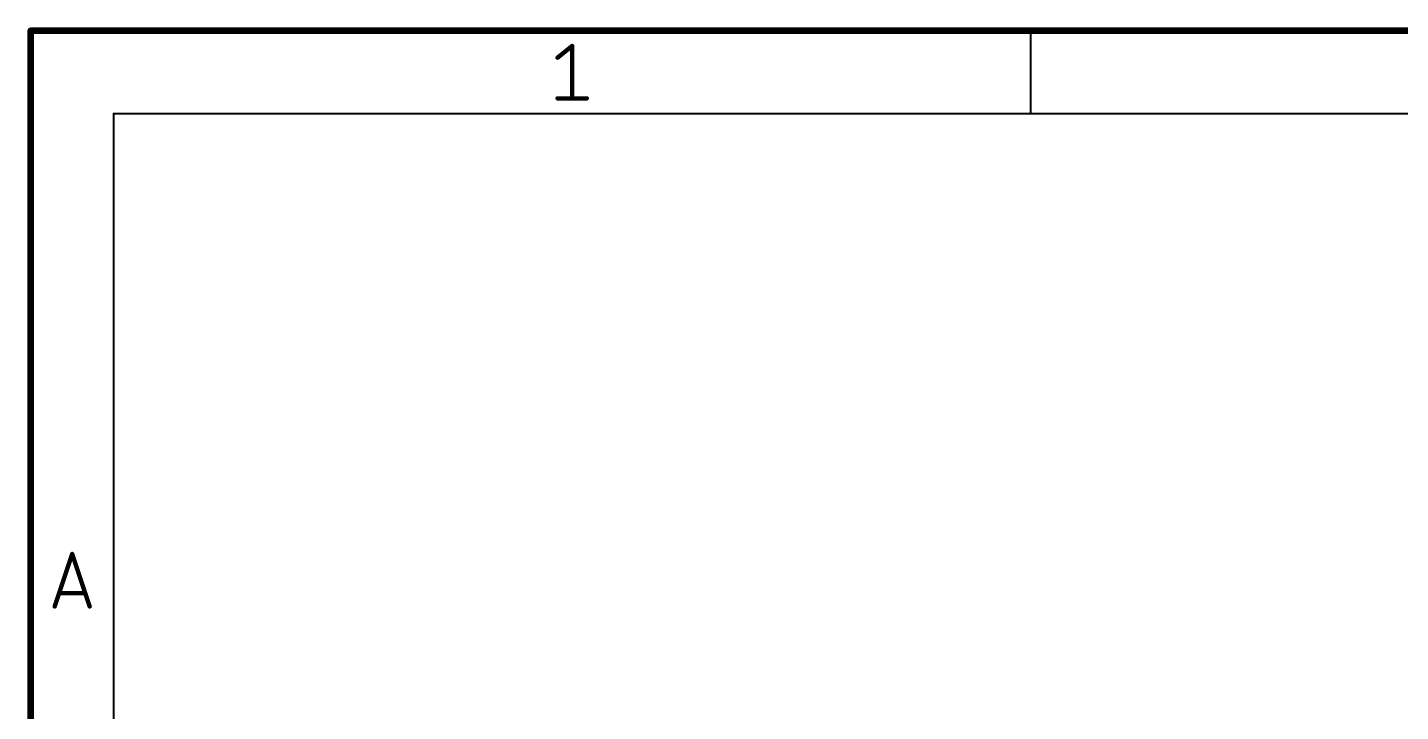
# Model space of a CAD drawing. Extents: x 3 to 264, y 2 to 181.
# Drawn here: x 2.9 to 66, y 150 to 181.4 of the extents above; entities that cross this region are included whole.
import ezdxf

# ---------------------------------------------------------------- set-up
doc = ezdxf.new("R2010")
doc.units = 0
doc.layers.add('94', color=12, linetype='CONTINUOUS')

msp = doc.modelspace()

# ---------------------------------------------------------------- linework, layer by layer
at = {"layer": '94'}
for points, const_width in [([(3.1, 181.25), (3.1, 2.18)], 0.3), ([(263.45, 181.25), (3.1, 181.25)], 0.3), ([(49.0317, 181.25), (49.0317, 177.44)], 0.1), ([(27.3023, 180.0136), (27.9708, 180.5484)], 0.2032), ([(27.9708, 180.5484), (27.9708, 178.1416)], 0.2032), ([(27.3023, 178.1416), (28.6394, 178.1416)], 0.2032), ([(6.91, 177.44), (6.91, 5.99)], 0.1), ([(259.64, 177.44), (6.91, 177.44)], 0.1), ([(4.2027, 154.8054), (5.005, 157.2122)], 0.2032), ([(5.005, 157.2122), (5.8073, 154.8054)], 0.2032), ([(5.6067, 155.407), (4.4033, 155.407)], 0.2032)]:
    msp.add_lwpolyline(points, dxfattribs=dict(at, const_width=const_width))
for points, const_width in [([(3.175, 181.25, 1), (3.025, 181.25)], 0.15), ([(3.1, 181.325, 1), (3.1, 181.175)], 0.15), ([(49.0567, 181.25, 1), (49.0067, 181.25)], 0.05), ([(28.0216, 180.5484, 1), (27.92, 180.5484)], 0.1016), ([(28.0026, 180.5087, 1), (27.9391, 180.5881)], 0.1016), ([(27.2705, 180.0532, 1), (27.334, 179.9739)], 0.1016), ([(27.3023, 178.1924, 1), (27.3023, 178.0908)], 0.1016), ([(27.92, 178.1416, 1), (28.0216, 178.1416)], 0.1016), ([(28.6394, 178.0908, 1), (28.6394, 178.1924)], 0.1016), ([(6.935, 177.44, 1), (6.885, 177.44)], 0.05), ([(6.91, 177.465, 1), (6.91, 177.415)], 0.05), ([(49.0067, 177.44, 1), (49.0567, 177.44)], 0.05), ([(5.0532, 157.2282, 1), (4.9568, 157.1961)], 0.1016), ([(5.0532, 157.1961, 1), (4.9568, 157.2282)], 0.1016), ([(4.4033, 155.4579, 1), (4.4033, 155.3562)], 0.1016), ([(5.6067, 155.3562, 1), (5.6067, 155.4579)], 0.1016), ([(4.1545, 154.8214, 1), (4.2509, 154.7893)], 0.1016), ([(5.7591, 154.7893, 1), (5.8555, 154.8214)], 0.1016)]:
    msp.add_lwpolyline(points, format="xyb", dxfattribs=dict(at, const_width=const_width))

doc.saveas('drawing.dxf')
